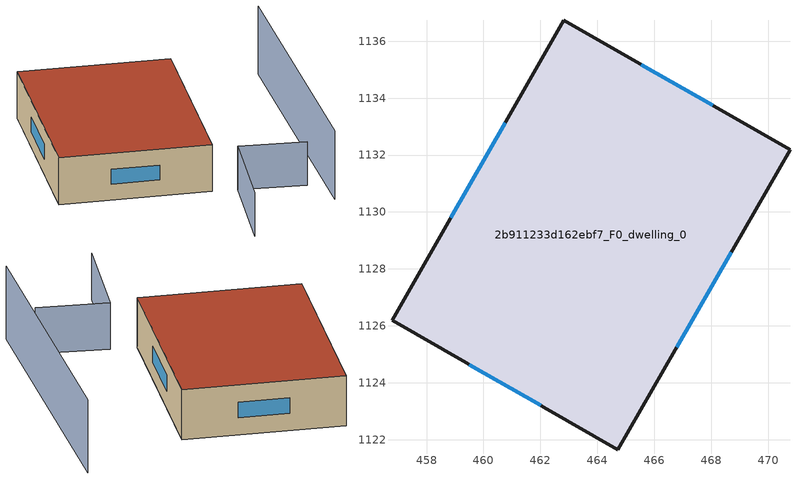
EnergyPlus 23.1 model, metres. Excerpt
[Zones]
2b911233d162ebf7_F0_dwelling_0
 floor ground (EU_floor_Construction): 470.77,1132.19 464.73,1121.64 456.79,1126.2 462.83,1136.74 z0
 wall outside (EU_wall_Construction): 462.83,1136.74 456.79,1126.2 464.73,1121.64 470.77,1132.19 462.83,1136.74 z0:3
 window (EU_Window_Construction): 460.76,1133.13 458.86,1129.8 / 468.05,1133.75 465.55,1135.18 / 466.8,1125.25 468.7,1128.58 / 459.51,1124.64 462.01,1123.2 z1.03:1.97
 roof outside (EU_roof_Construction): 464.73,1121.64 470.77,1132.19 462.83,1136.74 456.79,1126.2 z3
shading: 462.52,1115.36 465.98,1120.81 / 465.98,1120.81 469.46,1118.59 z0:2.8; 469.39,1116.08 477.44,1131.99 z0:4.4
[Building]
EU S2 Campaign: North Axis=0; Terrain=City; Solar Distribution=FullExterior
[Site:Location]
Cape.Town.Intl.AP: Latitude=-33.965; Longitude=18.602; Time Zone=2; Elevation=46
[SizingPeriod:WeatherFileDays]
AnnualSizingPeriod: Begin Month=1; Begin Day of Month=1; End Month=12; End Day of Month=31; Day of Week for Start Day=Monday; Use Weather File Daylight Saving Period=No; Use Weather File Rain and Snow Indicators=No
[MATERIAL]
EU_InternalMass_Material: Roughness=MediumRough; Thickness=0.1; Conductivity=1; Density=1800; Specific Heat=900; Thermal Absorptance=0.9; Solar Absorptance=0.7; Visible Absorptance=0.7
[MATERIAL:NOMASS] Roughness=MediumRough; Thermal Absorptance=0.9; Solar Absorptance=0.7; Visible Absorptance=0.7
Name | Thermal Resistance
EU_wall_NoMass | 0.493876
EU_roof_NoMass | 0.449382
EU_floor_NoMass | 1.25
[WINDOWMATERIAL:SIMPLEGLAZINGSYSTEM]
EU_Window_SimpleGlazing: UFactor=4.4; Solar Heat Gain Coefficient=0.85; Visible Transmittance=0.85
[CONSTRUCTION]
EU_wall_Construction: EU_wall_NoMass
EU_roof_Construction: EU_roof_NoMass
EU_floor_Construction: EU_floor_NoMass
EU_Window_Construction: EU_Window_SimpleGlazing
EU_InternalMass_Construction: EU_InternalMass_Material
[ZONE]
2b911233d162ebf7_F0_dwelling_0: Type=1; Multiplier=1; Ceiling Height=autocalculate; Volume=333.704; Floor Area=autocalculate; Part of Total Floor Area=Yes
[INTERNALMASS]
2b911233d162ebf7_F0_dwelling_0_EU_InternalMass: Construction=EU_InternalMass_Construction; Zone or ZoneList=2b911233d162ebf7_F0_dwelling_0; Surface Area=111.235
[OTHEREQUIPMENT]
EU_Step8_InternalGain_2b911233d162ebf7_F0_dwelling_0_f000: Fuel Type=Electricity; Zone or ZoneList or Space or SpaceList=2b911233d162ebf7_F0_dwelling_0; Schedule=EU_Step8_GainSchedule_2b911233d162ebf7_F0_dwelling_0_f000; Design Level Calculation Method=Watts/Area; Power per Zone Floor Area=1; Fraction Latent=0; Fraction Radiant=0; Fraction Lost=0; Carbon Dioxide Generation Rate=0; EndUse Subcategory=EU_Step8_InternalGains
[ZONEVENTILATION:DESIGNFLOWRATE]
EU_ConstantAir_2b911233d162ebf7_F0_dwelling_0: Zone or ZoneList or Space or SpaceList=2b911233d162ebf7_F0_dwelling_0; Schedule=EU_AlwaysOn; Design Flow Rate Calculation Method=AirChanges/Hour; Air Changes per Hour=0.64; Ventilation Type=Natural; Fan Pressure Rise=0; Fan Total Efficiency=1; Constant Term Coefficient=1; Temperature Term Coefficient=0; Velocity Term Coefficient=0; Velocity Squared Term Coefficient=0; Minimum Indoor Temperature=-100; Maximum Indoor Temperature=100; Delta Temperature=-100; Minimum Outdoor Temperature=-100; Maximum Outdoor Temperature=100; Maximum Wind Speed=40
[HVACTEMPLATE:THERMOSTAT]
EU_HeatOnly_2b911233d162ebf7_F0_dwelling_0: Constant Heating Setpoint=20; Constant Cooling Setpoint=50
[HVACTEMPLATE:ZONE:IDEALLOADSAIRSYSTEM]
2b911233d162ebf7_F0_dwelling_0: Template Thermostat=EU_HeatOnly_2b911233d162ebf7_F0_dwelling_0; System Availability Schedule=EU_AlwaysOn; Maximum Heating Supply Air Temperature=50; Minimum Cooling Supply Air Temperature=13; Maximum Heating Supply Air Humidity Ratio=0.0156; Minimum Cooling Supply Air Humidity Ratio=0.0077; Heating Limit=NoLimit; Cooling Limit=NoLimit; Heating Availability Schedule=EU_AlwaysOn; Cooling Availability Schedule=EU_CoolingOff; Dehumidification Control Type=ConstantSensibleHeatRatio; Cooling Sensible Heat Ratio=0.7; Dehumidification Setpoint=60; Humidification Control Type=None; Humidification Setpoint=30; Outdoor Air Method=None; Outdoor Air Flow Rate per Person=0.00944; Outdoor Air Flow Rate per Zone Floor Area=0; Outdoor Air Flow Rate per Zone=0; Demand Controlled Ventilation Type=None; Outdoor Air Economizer Type=NoEconomizer; Heat Recovery Type=None; Sensible Heat Recovery Effectiveness=0.7; Latent Heat Recovery Effectiveness=0.65
[SIZING:ZONE]
2b911233d162ebf7_F0_dwelling_0: Zone Cooling Design Supply Air Temperature Input Method=SupplyAirTemperature; Zone Cooling Design Supply Air Temperature=13; Zone Heating Design Supply Air Temperature Input Method=SupplyAirTemperature; Zone Heating Design Supply Air Temperature=50; Zone Cooling Design Supply Air Humidity Ratio=0.008; Zone Heating Design Supply Air Humidity Ratio=0.008; Cooling Design Air Flow Method=DesignDay; Cooling Design Air Flow Rate=0; Cooling Minimum Air Flow per Zone Floor Area=0.000762; Cooling Minimum Air Flow=0; Cooling Minimum Air Flow Fraction=0.2; Heating Design Air Flow Method=DesignDay; Heating Design Air Flow Rate=0; Heating Maximum Air Flow per Zone Floor Area=0.002032; Heating Maximum Air Flow=0.141576; Heating Maximum Air Flow Fraction=0.3; Account for Dedicated Outdoor Air System=No; Dedicated Outdoor Air System Control Strategy=NeutralSupplyAir; Dedicated Outdoor Air Low Setpoint Temperature for Design=autosize; Dedicated Outdoor Air High Setpoint Temperature for Design=autosize; Zone Load Sizing Method=Sensible Load Only No Latent Load; Zone Latent Cooling Design Supply Air Humidity Ratio Input Method=HumidityRatioDifference; Zone Cooling Design Supply Air Humidity Ratio Difference=0.005; Zone Latent Heating Design Supply Air Humidity Ratio Input Method=HumidityRatioDifference; Zone Humidification Design Supply Air Humidity Ratio Difference=0.005
[SCHEDULE:CONSTANT]
Name | Hourly Value
EU_AlwaysOn | 1
EU_CoolingOff | 0
[SCHEDULE:FILE]
EU_Step8_GainSchedule_2b911233d162ebf7_F0_dwelling_0_f000: File=../../schedules/2b911233d162ebf7/2b911233d162ebf7_F0_dwelling_0_f000_gain.csv; Column Number=1; Rows to Skip at Top=0; Number of Hours of Data=8760; Column Separator=Comma; Interpolate to Timestep=No; Minutes per Item=60; Adjust Schedule for Daylight Savings=Yes
